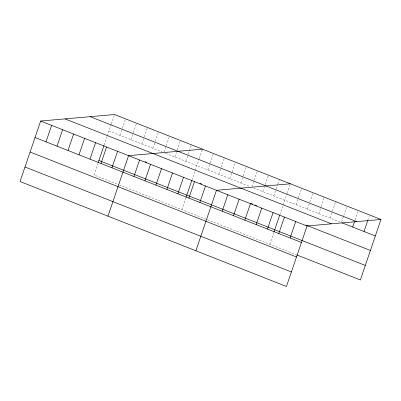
<?xml version="1.0" encoding="UTF-8"?>
<svg xmlns="http://www.w3.org/2000/svg" width="401" height="401" viewBox="0 0 401 401"><rect width="100%" height="100%" fill="white"/><g stroke="black" fill="none" stroke-linecap="round" stroke-linejoin="round"><path stroke-width="0.3" stroke-dasharray="2 1.5" d="M97.944 163.287L93.949 175.021L118.821 184.816M104.18 144.972L107.032 136.591M107.222 136.034L111.137 124.531M111.338 123.944L114.541 114.531M119.924 135.332L122.125 128.861M122.325 128.275L125.533 118.856M130.911 139.663L133.117 133.192M133.317 132.601L136.52 123.187M141.899 143.994L144.104 137.518M144.305 136.931L147.508 127.518M152.891 148.32L155.092 141.849M155.292 141.262L158.5 131.844M164.079 152.064L166.084 146.18M166.285 145.588L169.287 136.761M174.871 156.981L176.47 152.27M177.272 149.919L180.48 140.505M185.858 161.307L188.064 154.836M188.264 154.25L191.467 144.831M181.864 209.653L185.858 197.924M191.904 180.164L199.051 159.167M199.252 158.575L202.455 149.162M207.838 169.969L210.039 163.493M210.239 162.906L213.447 153.493M218.826 174.295L221.031 167.824M221.232 167.237L224.435 157.819M229.818 178.625L235.427 162.149M240.806 182.956L243.006 176.48M243.206 175.894L246.415 166.48M251.993 186.696L253.998 180.811M254.199 180.224L257.201 171.397M262.785 191.613L264.384 186.906M265.186 184.55L268.394 175.137M273.773 195.944L275.978 189.467M276.179 188.881L277.577 184.761M277.778 184.174L279.382 179.468M269.778 244.284L273.773 232.555M279.818 214.796L286.966 193.798M287.166 193.212L290.369 183.793M296.083 204.731L301.692 188.254M307.407 209.192L309.612 202.721M309.813 202.129L313.016 192.716M318.73 213.653L320.93 207.177M321.131 206.59L324.339 197.177M330.053 218.114L332.254 211.638M332.454 211.051L335.662 201.638M341.572 221.984L343.577 216.099M343.777 215.512L346.584 207.272M355.101 219.974L357.903 211.733M367.822 220.314L369.226 216.194M108.932 131.007L162.144 151.969M165.613 153.332L249.482 186.37M253.527 187.969L340.243 222.124M119.398 185.046L206.736 219.452M207.312 219.678L296.384 254.765"/><path stroke-width="0.6" d="M380.95 219.477L114.541 114.531L40.641 121.032L20.05 181.523L286.459 286.469L307.051 225.979L380.95 219.477L360.359 279.968L296.951 254.991M46.025 141.839L51.634 125.363M57.012 146.165L62.621 129.688M68 150.495L73.609 134.019M78.992 154.826L84.601 138.35M89.979 159.152L95.588 142.676M98.135 162.731L103.989 145.528M100.972 163.483L106.581 147.007M111.959 167.813L117.568 151.337M107.964 216.154L128.556 155.663L202.455 149.162M133.939 176.47L139.548 159.994M144.926 180.801L150.535 164.325M155.919 185.127L161.528 168.651M166.906 189.457L172.515 172.981M177.894 193.788L183.503 177.312M186.049 197.362L191.904 180.164M188.886 198.114L194.495 181.638M199.873 202.445L205.482 185.969M195.878 250.79L216.47 190.3L290.369 183.793M222.184 211.232L227.793 194.756M233.507 215.693L239.116 199.217M244.831 220.154L250.44 203.678M256.154 224.615L261.763 208.139M267.477 229.076L273.086 212.6M273.963 231.994L279.622 215.372M278.795 233.537L284.404 217.061M290.118 237.993L295.727 221.517M352.695 227.031L354.499 221.738M364.018 231.492L367.822 220.314M90.155 116.676L356.564 221.623M341.938 222.796L375.341 235.953M65.032 118.886L331.437 223.833M145.052 161.708L146.791 162.39M199.999 183.352L201.733 184.034M250.901 203.402L252.635 204.089M254.946 204.996L256.68 205.683M305.858 225.056L370.399 250.48M40.641 121.032L307.051 225.979M98.892 160.495L365.301 265.442M35.032 137.508L301.442 242.455M30.09 152.034L296.499 256.981M24.992 166.996L291.402 271.948"/></g></svg>
